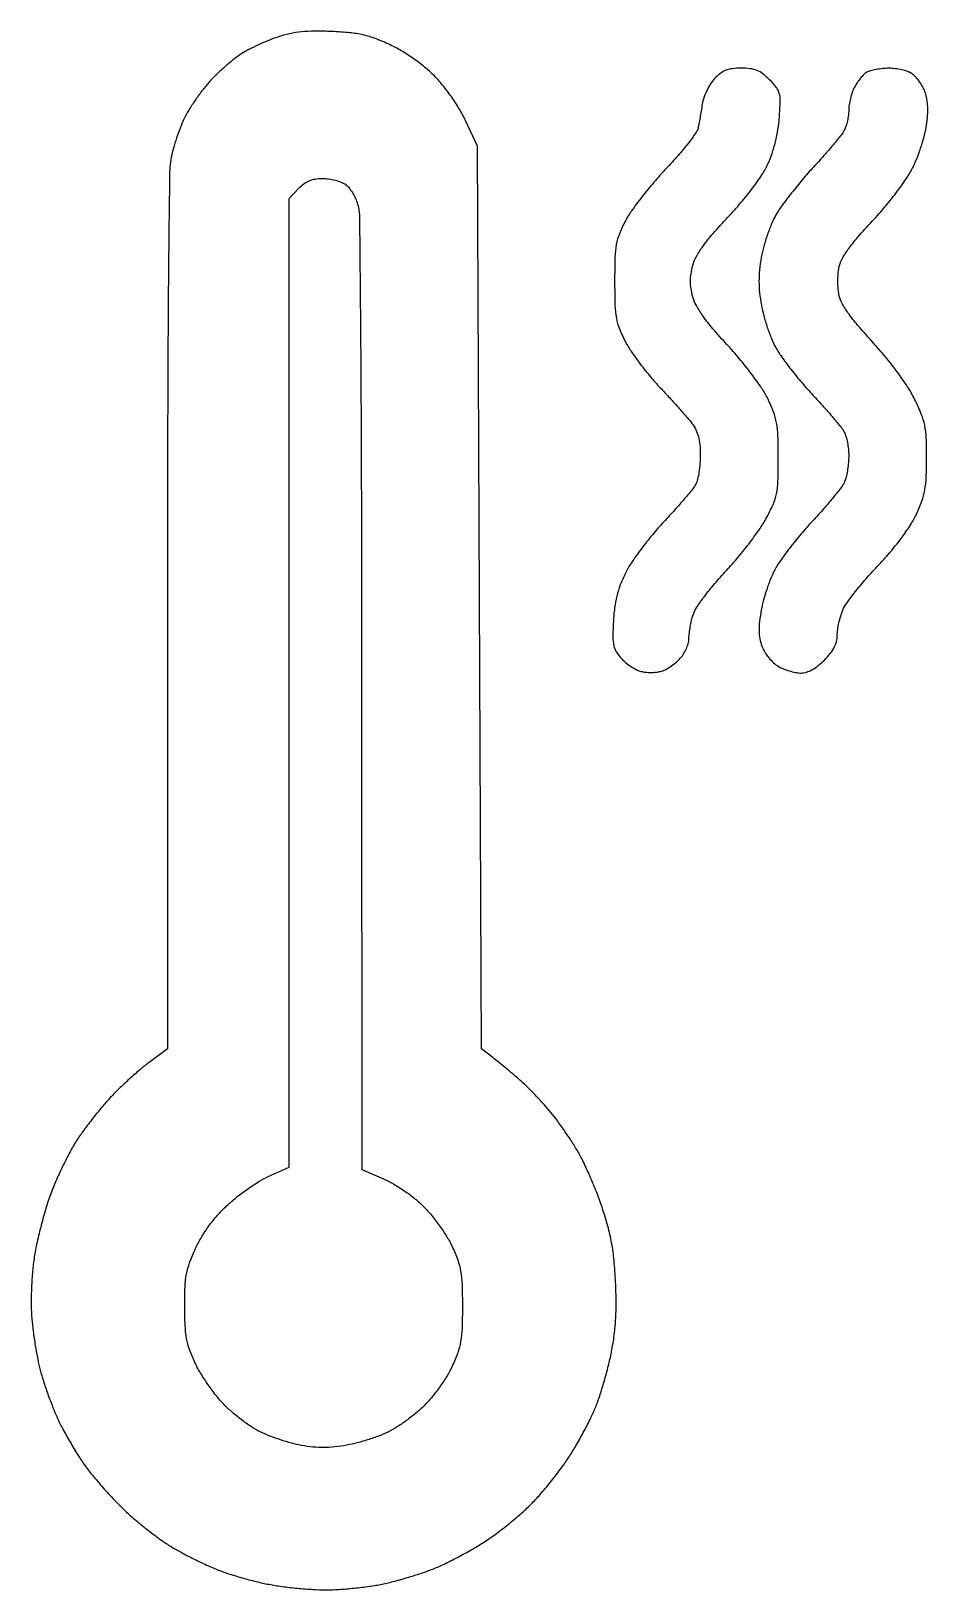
# Model space of a CAD drawing. Extents: x 0 to 19.9, y 0 to 34.7.
import ezdxf

# ---------------------------------------------------------------- set-up
doc = ezdxf.new("R2010")
doc.units = 0
doc.header["$MEASUREMENT"] = 0

msp = doc.modelspace()

# ---------------------------------------------------------------- linework, layer by layer
for points in [[(6.698108, 34.655628, 0.012104), (6.320182, 34.663079, 0.024385), (6.022605, 34.647216, 0.028654), (5.761512, 34.605266, 0.026247), (5.499, 34.532873, 0.016257), (5.296147, 34.457887, 0.011151), (5.070977, 34.360318, 0.011252), (4.858122, 34.256526, 0.022322), (4.6953, 34.16312, 0.025067), (4.540424, 34.053579, 0.011969), (4.352242, 33.898373, 0.011832), (4.162988, 33.726517, 0.016496), (4.002643, 33.563418, 0.019549), (3.851944, 33.386236, 0.012815), (3.691856, 33.171259, 0.012898), (3.54649, 32.953518, 0.024063), (3.442115, 32.768982, 0.020194), (3.356185, 32.579745, 0.011996), (3.268494, 32.348093, 0.011996), (3.192022, 32.112521, 0.020209), (3.140722, 31.911186, 0.048989), (3.092774, 31.481687, 0.00098), (3.067933, 29.286629, 0.00179), (3.050581, 26.282563, 0.000549), (3.0456, 21.745241), (3.0456, 12.027611), (2.640449, 11.730203, 0.016889), (2.45413, 11.583498, 0.008244), (2.226137, 11.384633, 0.008168), (1.995575, 11.169804, 0.011711), (1.79896, 10.971431, 0.014139), (1.607526, 10.757196, 0.008519), (1.392239, 10.493105, 0.008529), (1.187058, 10.223118, 0.01475), (1.027106, 9.990959, 0.020578), (0.880292, 9.741899, 0.010456), (0.715385, 9.417721, 0.010369), (0.558948, 9.075655, 0.015253), (0.437078, 8.768472, 0.015228), (0.332104, 8.448201, 0.009361), (0.227156, 8.065361, 0.009383), (0.137462, 7.682405, 0.016529), (0.079851, 7.362626, 0.015816), (0.043307, 7.042208, 0.011207), (0.021777, 6.680911, 0.011317), (0.016655, 6.32695, 0.019044), (0.030388, 6.030193, 0.011616), (0.060499, 5.751338, 0.007748), (0.107333, 5.433479, 0.007802), (0.162374, 5.126458, 0.01514), (0.217549, 4.883458, 0.014714), (0.286427, 4.646581, 0.007972), (0.384284, 4.359337, 0.007935), (0.493283, 4.069898, 0.012417), (0.597118, 3.824894, 0.016229), (0.718092, 3.579585, 0.009008), (0.880581, 3.28815, 0.008975), (1.055902, 2.998689, 0.014313), (1.217127, 2.758498, 0.017815), (1.399418, 2.521381, 0.00943), (1.641165, 2.240066, 0.009372), (1.899589, 1.961272, 0.014313), (2.134979, 1.730298, 0.013083), (2.377931, 1.516721, 0.009479), (2.659012, 1.291266, 0.009586), (2.934291, 1.087209, 0.020556), (3.155705, 0.9429, 0.011979), (3.375567, 0.819181, 0.007073), (3.643553, 0.681551, 0.007074), (3.915193, 0.551622, 0.012032), (4.14632, 0.451731, 0.017313), (4.388668, 0.363472, 0.009001), (4.696488, 0.269387, 0.008939), (5.016387, 0.184028, 0.013459), (5.298298, 0.122182, 0.014505), (5.588513, 0.075335, 0.008766), (5.934545, 0.035891, 0.008777), (6.279884, 0.008755, 0.015216), (6.567509, 0, 0.016019), (6.853743, 0.009173, 0.00946), (7.194542, 0.037522, 0.00946), (7.534104, 0.078753, 0.015986), (7.816534, 0.127734, 0.013446), (8.092549, 0.192531, 0.008425), (8.411907, 0.282403, 0.008454), (8.723627, 0.381595, 0.015244), (8.974945, 0.474894, 0.017009), (9.223845, 0.586038, 0.008675), (9.528962, 0.74154, 0.008609), (9.838289, 0.912905, 0.012768), (10.102646, 1.074495, 0.016762), (10.361264, 1.254369, 0.010352), (10.653487, 1.482072, 0.010379), (10.933221, 1.719318, 0.01831), (11.15258, 1.928128, 0.015652), (11.355589, 2.14952, 0.009263), (11.584375, 2.425438, 0.009264), (11.802712, 2.70955, 0.015697), (11.973414, 2.956243, 0.012028), (12.126434, 3.205902, 0.008048), (12.289924, 3.49838, 0.008106), (12.439282, 3.787096, 0.015776), (12.547341, 4.022937, 0.01903), (12.640167, 4.26952, 0.009039), (12.741729, 4.593356, 0.008945), (12.835856, 4.936206, 0.012534), (12.9067, 5.245759, 0.016027), (12.971469, 5.627959, 0.018198), (13.00835, 5.997675, 0.016893), (13.019879, 6.391701, 0.010865), (13.007875, 6.848722, 0.011845), (12.973726, 7.324333, 0.020912), (12.919899, 7.714228, 0.021838), (12.835593, 8.086559, 0.014418), (12.707923, 8.506445, 0.012711), (12.587702, 8.836378, 0.00941), (12.438747, 9.195001, 0.009523), (12.285156, 9.528547, 0.021045), (12.152618, 9.775445, 0.011378), (12.014988, 9.996192, 0.007509), (11.847291, 10.243818, 0.007557), (11.676879, 10.479813, 0.01449), (11.531958, 10.662925, 0.010918), (11.383916, 10.831613, 0.006962), (11.204817, 11.021538, 0.006994), (11.023912, 11.202958, 0.012909), (10.8711, 11.344467, 0.004179), (10.722979, 11.472514, 0.003117), (10.557551, 11.611356, 0.00315), (10.399975, 11.740278, 0.007157), (10.2789, 11.835238), (10.0251, 12.028493), (9.9828, 22.067097), (9.9405, 32.1057), (9.670361, 32.675968, 0.024134), (9.532209, 32.934571, 0.017877), (9.355994, 33.206691, 0.017971), (9.162375, 33.463325, 0.025784), (8.971629, 33.674829, 0.025553), (8.761174, 33.864806, 0.01818), (8.507578, 34.056334, 0.018152), (8.240085, 34.229377, 0.025058), (7.987475, 34.3634, 0.019245), (7.669125, 34.497696, 0.034473), (7.397422, 34.579308, 0.031452), (7.100706, 34.627191, 0.013299)], [(15.800236, 33.84, 0.028346), (15.603076, 33.828814, 0.065354), (15.459274, 33.793031, 0.070912), (15.336782, 33.723548, 0.03856), (15.208149, 33.60735, 0.047345), (15.11807, 33.492343, 0.030444), (15.035454, 33.344281, 0.0302), (14.970462, 33.185134, 0.042444), (14.933647, 33.0363, -0.002167), (14.910203, 32.892842, -0.001843), (14.884243, 32.741615, -0.001857), (14.859591, 32.604117, -0.005244), (14.841007, 32.508317, -0.106334), (14.793032, 32.399126, -0.010181), (14.617005, 32.165741, -0.01261), (14.392109, 31.89424, -0.009626), (14.132998, 31.608323, 0.012278), (13.85929, 31.303063, 0.010981), (13.590234, 30.973349, 0.011086), (13.361648, 30.666532, 0.033372), (13.224967, 30.444306, 0.024768), (13.091619, 30.157471, 0.052419), (13.023737, 29.922207, 0.036842), (12.99372, 29.630408, 0.007215), (12.9861, 29.1024, 0.007221), (12.993768, 28.571456, 0.037482), (13.024131, 28.28003, 0.052776), (13.093247, 28.043413, 0.023674), (13.230523, 27.74953, 0.028351), (13.360809, 27.53268, 0.012357), (13.556705, 27.259679, 0.012183), (13.779645, 26.979144, 0.015894), (13.997699, 26.73433, -0.00401), (14.21137, 26.505619, -0.004023), (14.421112, 26.273755, -0.003933), (14.600826, 26.068618, -0.016019), (14.705026, 25.939641, -0.046813), (14.792215, 25.798682, -0.050996), (14.848719, 25.647874, -0.042934), (14.879749, 25.467931, -0.02124), (14.8896, 25.236129, -0.018936), (14.882422, 25.046675, -0.018657), (14.860929, 24.857359, -0.018902), (14.829681, 24.693247, -0.065088), (14.791997, 24.591888, -0.048534), (14.721822, 24.48546, -0.005832), (14.542207, 24.268536, -0.006898), (14.321604, 24.015509, -0.005623), (14.078706, 23.750605, 0.015209), (13.825552, 23.46366, 0.012691), (13.574037, 23.144309, 0.012884), (13.358776, 22.840203, 0.033742), (13.225268, 22.608505, 0.023103), (13.112228, 22.347773, 0.029853), (13.034357, 22.098864, 0.028822), (12.984833, 21.835527, 0.019402), (12.95749, 21.5307, 0.010151), (12.94689, 21.181699, 0.057213), (12.966258, 20.996574, 0.088671), (13.023609, 20.859176, 0.043815), (13.13992, 20.709272, 0.033768), (13.2373, 20.617485, 0.026427), (13.354215, 20.531254, 0.02709), (13.472109, 20.462419, 0.057164), (13.571089, 20.42515, 0.03812), (13.670724, 20.408078, 0.023379), (13.7898, 20.402507, 0.023379), (13.908876, 20.408078, 0.03812), (14.008511, 20.42515, 0.055554), (14.106947, 20.461854, 0.027283), (14.222985, 20.52867, 0.026676), (14.337267, 20.612054, 0.034941), (14.431511, 20.700475, 0.043233), (14.509736, 20.80106, 0.034929), (14.575929, 20.920867, 0.036128), (14.621498, 21.040947, 0.072209), (14.636272, 21.141204, -0.027913), (14.642382, 21.246524, -0.012551), (14.661564, 21.383767, -0.012381), (14.689134, 21.528115, -0.016491), (14.72171, 21.6576, -0.071039), (14.794376, 21.819761, -0.018024), (14.957504, 22.058631, -0.016909), (15.176497, 22.335603, -0.012123), (15.438861, 22.6305, 0.013369), (15.701165, 22.926813, 0.010868), (15.966542, 23.257597, 0.011021), (16.197794, 23.573208, 0.027916), (16.347473, 23.8149, 0.019029), (16.507087, 24.136562, 0.055335), (16.583149, 24.372387, 0.042524), (16.615764, 24.651198, 0.007863), (16.6239, 25.1685, 0.008384), (16.615643, 25.660899, 0.035585), (16.584876, 25.953762, 0.047162), (16.517337, 26.197733, 0.023045), (16.388426, 26.494004, 0.035242), (16.25279, 26.72713, 0.012145), (16.02553, 27.044333, 0.011999), (15.757193, 27.383056, 0.013625), (15.483701, 27.694119, -0.009978), (15.171958, 28.043514, -0.021843), (14.950771, 28.325661, -0.028474), (14.802209, 28.560393, -0.06115), (14.721864, 28.758565, -0.027869), (14.684038, 28.938402, -0.038247), (14.671636, 29.103177, -0.038101), (14.684466, 29.268407, -0.027351), (14.722782, 29.449647, -0.06074), (14.804302, 29.651189, -0.030242), (14.952255, 29.883978, -0.0226), (15.175719, 30.164986, -0.009624), (15.498575, 30.521239, 0.012481), (15.793922, 30.850903, 0.015073), (16.053764, 31.175239, 0.016463), (16.261644, 31.471171, 0.037547), (16.393471, 31.70998, 0.026721), (16.485175, 31.942333, 0.020739), (16.56058, 32.203579, 0.020255), (16.615868, 32.477697, 0.021776), (16.647182, 32.748853, 0.009935), (16.665703, 33.107749, 0.071835), (16.646469, 33.279179, 0.102843), (16.581027, 33.411224, 0.030087), (16.429951, 33.581665, 0.031061), (16.280903, 33.713262, 0.068078), (16.149485, 33.789426, 0.067438), (16.001647, 33.827905, 0.029998)], [(19.079626, 33.837427, 0.022133), (18.938318, 33.8301, 0.020918), (18.795498, 33.81028, 0.021408), (18.670684, 33.782036, 0.065611), (18.590848, 33.748623, 0.062359), (18.525129, 33.698458, 0.025515), (18.44901, 33.615637, 0.024764), (18.375355, 33.517268, 0.028995), (18.315898, 33.416996, 0.035649), (18.267268, 33.303867, 0.022595), (18.226276, 33.166265, 0.022671), (18.19814, 33.02676, 0.038439), (18.189, 32.90804, -0.031273), (18.181836, 32.793607, -0.022608), (18.160175, 32.667617, -0.022964), (18.128532, 32.549329, -0.045245), (18.090872, 32.459688, -0.046173), (18.021481, 32.353878, -0.005888), (17.849212, 32.142797, -0.006854), (17.637847, 31.89688, -0.005656), (17.405997, 31.6404, 0.010652), (17.163807, 31.36704, 0.009224), (16.921301, 31.070363, 0.00932), (16.711557, 30.793411, 0.026623), (16.57991, 30.590847, 0.030424), (16.481374, 30.39308, 0.016403), (16.383243, 30.139031, 0.016281), (16.299905, 29.87269, 0.024574), (16.246498, 29.635591, 0.017825), (16.207508, 29.352288, 0.025423), (16.194748, 29.098742, 0.025686), (16.207816, 28.847211, 0.01876), (16.247083, 28.570144, 0.022616), (16.299704, 28.338664, 0.014751), (16.380227, 28.07673, 0.014843), (16.474082, 27.825431, 0.027271), (16.56742, 27.628015, 0.031119), (16.694588, 27.424453, 0.010627), (16.903158, 27.145409, 0.010517), (17.147052, 26.846356, 0.011944), (17.393447, 26.570515, -0.005752), (17.630468, 26.311692, -0.007007), (17.846114, 26.063799, -0.005983), (18.021701, 25.851036, -0.048051), (18.091397, 25.745112, -0.053815), (18.128937, 25.650692, -0.021622), (18.160329, 25.515184, -0.021096), (18.181834, 25.365003, -0.025016), (18.189, 25.221869, -0.020688), (18.18298, 25.076432, -0.016123), (18.164828, 24.919258, -0.016402), (18.138341, 24.773722, -0.037642), (18.106712, 24.66698, -0.069036), (18.040323, 24.545795, -0.009152), (17.861285, 24.313832, -0.010463), (17.636952, 24.045628, -0.008608), (17.386772, 23.768703, 0.012566), (17.126743, 23.476257, 0.011377), (16.87272, 23.161426, 0.011477), (16.658205, 22.869181, 0.03532), (16.532233, 22.658855, 0.025141), (16.443317, 22.459076, 0.014465), (16.35555, 22.210613, 0.014429), (16.281648, 21.955311, 0.023314), (16.235324, 21.733954, 0.0157), (16.201826, 21.474248, 0.037496), (16.197567, 21.280011, 0.046301), (16.221934, 21.1138, 0.039439), (16.277186, 20.945349, 0.048193), (16.343008, 20.822565, 0.034921), (16.437984, 20.699737, 0.035338), (16.547078, 20.593503, 0.056115), (16.655334, 20.521119, 0.030049), (16.769849, 20.470368, 0.02199), (16.902168, 20.427527, 0.022355), (17.031555, 20.39799, 0.044965), (17.135759, 20.3886, 0.081761), (17.249192, 20.407274, 0.046459), (17.376566, 20.464029, 0.040027), (17.511417, 20.554716, 0.028346), (17.64756, 20.67624, 0.02689), (17.779988, 20.823733, 0.049527), (17.868132, 20.958596, 0.058831), (17.918192, 21.090632, 0.061293), (17.9352, 21.228857, -0.035656), (17.943957, 21.351505, -0.018514), (17.971389, 21.50261, -0.018313), (18.011202, 21.656454, -0.026487), (18.058397, 21.788687, -0.056667), (18.144953, 21.943795, -0.01159), (18.334137, 22.195054, -0.012067), (18.569085, 22.478165, -0.011073), (18.824087, 22.758016, 0.013706), (19.105519, 23.070158, 0.01595), (19.354996, 23.382222, 0.017357), (19.55754, 23.673385, 0.034286), (19.693609, 23.919796, 0.022587), (19.813184, 24.210013, 0.041281), (19.879743, 24.457088, 0.033973), (19.912007, 24.742143, 0.010761), (19.92197, 25.170279, 0.0105), (19.913287, 25.621092, 0.04054), (19.879445, 25.898739, 0.046734), (19.803707, 26.147335, 0.017265), (19.652976, 26.481579, 0.02964), (19.497878, 26.754077, 0.014654), (19.270996, 27.081468, 0.01377), (18.999613, 27.429087, 0.013196), (18.705738, 27.766332, -0.009111), (18.387742, 28.125296, -0.022764), (18.172689, 28.401695, -0.031029), (18.03582, 28.623115, -0.076692), (17.972597, 28.802682, -0.029105), (17.955116, 28.939316, -0.017422), (17.949513, 29.102985, -0.017415), (17.955324, 29.266844, -0.028801), (17.97297, 29.404109, -0.076377), (18.036687, 29.58544, -0.032576), (18.172671, 29.804526, -0.023395), (18.388723, 30.078692, -0.008926), (18.713801, 30.440459, 0.012704), (19.009606, 30.774694, 0.014347), (19.275871, 31.110518, 0.01547), (19.493092, 31.420817, 0.034003), (19.634887, 31.673227, 0.021512), (19.72976, 31.897101, 0.014708), (19.81885, 32.158561, 0.014848), (19.889936, 32.416117, 0.028834), (19.928539, 32.625933, 0.020525), (19.946222, 32.837846, 0.027882), (19.943624, 33.029728, 0.031443), (19.921307, 33.197613, 0.04946), (19.879208, 33.336726, 0.035382), (19.825663, 33.443874, 0.026361), (19.752449, 33.553963, 0.026889), (19.671944, 33.650842, 0.053217), (19.596717, 33.716469, 0.067137), (19.505186, 33.763766, 0.028277), (19.372071, 33.802957, 0.02735), (19.223016, 33.829327, 0.032002)], [(6.491336, 31.3866, -0.034525), (6.628787, 31.377098, -0.027807), (6.774156, 31.34859, -0.028613), (6.905934, 31.306893, -0.061916), (6.999688, 31.257206, -0.07), (7.076793, 31.185262, -0.032637), (7.155837, 31.073362, -0.031535), (7.22479, 30.943051, -0.038205), (7.27184, 30.813056, -0.065317), (7.314149, 30.513804, -0.00045), (7.337765, 27.91933, -0.001465), (7.355265, 24.601096, -0.000541), (7.361172, 19.9233), (7.363088, 9.3483), (7.848094, 9.139159, -0.030221), (8.067469, 9.028401, -0.018818), (8.310828, 8.873921, -0.018662), (8.545811, 8.698765, -0.026374), (8.740181, 8.524607, -0.02581), (8.912646, 8.334143, -0.016311), (9.094486, 8.095744, -0.016375), (9.258285, 7.849108, -0.028816), (9.374681, 7.633948, -0.023263), (9.49733, 7.337051, -0.044037), (9.563133, 7.086888, -0.033655), (9.593695, 6.788045, -0.008658), (9.6021, 6.3027, -0.008654), (9.593713, 5.81819, -0.033484), (9.563254, 5.519307, -0.043933), (9.497812, 5.269595, -0.023557), (9.376203, 4.974776, -0.027335), (9.262245, 4.762655, -0.016271), (9.105023, 4.522778, -0.016262), (8.932232, 4.293224, -0.026915), (8.770255, 4.112803, -0.022022), (8.59456, 3.951938, -0.014636), (8.380061, 3.78268, -0.014747), (8.161762, 3.630337, -0.027701), (7.975623, 3.522668, -0.025242), (7.779166, 3.435277, -0.01348), (7.528616, 3.346332, -0.013388), (7.267289, 3.269092, -0.020309), (7.036077, 3.217389, -0.018319), (6.765758, 3.178536, -0.02509), (6.52036, 3.164793, -0.025798), (6.280281, 3.175798, -0.021214), (6.026207, 3.211554, -0.020973), (5.809084, 3.26106, -0.012679), (5.55639, 3.336872, -0.012692), (5.308828, 3.42506, -0.021702), (5.107764, 3.512686, -0.032852), (4.913166, 3.624123, -0.016995), (4.684893, 3.786998, -0.016822), (4.460702, 3.971038, -0.024448), (4.276997, 4.149131, -0.023158), (4.108498, 4.346875, -0.014757), (3.930428, 4.591157, -0.014825), (3.76963, 4.841618, -0.02654), (3.655001, 5.057552, -0.022952), (3.537149, 5.345026, -0.040784), (3.470991, 5.592089, -0.033549), (3.438596, 5.877428, -0.010848), (3.428268, 6.3027, -0.010844), (3.436599, 6.738754, -0.036103), (3.468878, 7.023283, -0.042381), (3.538668, 7.275602, -0.019541), (3.669454, 7.590513, -0.026512), (3.802428, 7.8424, -0.022897), (3.967493, 8.091874, -0.022506), (4.158, 8.329728, -0.023241), (4.367181, 8.546841, -0.021812), (4.575178, 8.72704, -0.015081), (4.82497, 8.913074, -0.015236), (5.076371, 9.077606, -0.029934), (5.287276, 9.18988), (5.7528, 9.403004), (5.7528, 20.170948), (5.7528, 30.938893), (5.96026, 31.162746, -0.041351), (6.076529, 31.269066, -0.064883), (6.193322, 31.337261, -0.063068), (6.326129, 31.374438, -0.03676)]]:
    msp.add_lwpolyline(points, format="xyb", close=True)

doc.saveas('drawing.dxf')
